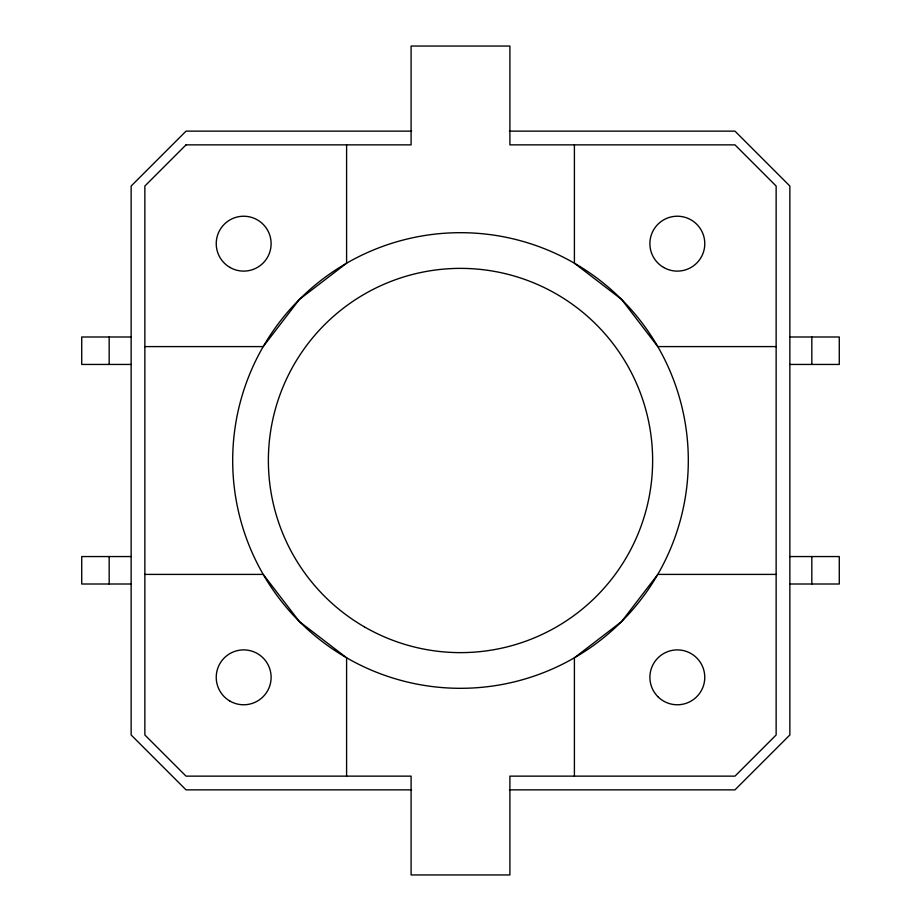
<?xml version="1.0" encoding="UTF-8"?>
<svg xmlns="http://www.w3.org/2000/svg" width="921" height="921" viewBox="0 0 921 921"><rect width="100%" height="100%" fill="white"/><g stroke="black" fill="none" stroke-linecap="round" stroke-linejoin="round"><path stroke-width="1.38" d="M411.641 131.139L186.03 131.139L131.139 186.03L131.139 734.97L186.03 789.861L411.641 789.861M509.359 131.139L734.97 131.139L789.861 186.03L789.861 734.97L734.97 789.861L509.359 789.861M131.139 336.994L81.727 336.994L81.727 364.44L131.139 364.44M789.861 336.994L839.273 336.994L839.273 364.44L789.861 364.44M144.862 346.595L263.21 346.595L299.417 299.417L346.595 263.21L346.595 144.862M776.138 346.595L657.79 346.595L621.583 299.417L574.405 263.21L574.405 144.862M131.139 556.56L81.727 556.56L81.727 584.006L131.139 584.006M789.861 556.56L839.273 556.56L839.273 584.006L789.861 584.006M144.862 574.405L263.21 574.405L299.417 621.583L346.595 657.79L346.595 776.138M776.138 574.405L657.79 574.405L621.583 621.583L574.405 657.79L574.405 776.138M811.827 336.994L811.827 364.44M811.827 556.56L811.827 584.006M109.173 336.994L109.173 364.44M109.173 556.56L109.173 584.006M186.03 144.862L144.862 186.03L144.862 734.97L186.03 776.138L411.1 776.138L411.1 874.95L509.9 874.95L509.9 776.138L734.97 776.138L776.138 734.97L776.138 186.03L734.97 144.862L509.9 144.862L509.9 46.05L411.1 46.05L411.1 144.862L186.03 144.862M364.44 626.89A192.132 192.132 0 0 0 652.632 460.5A192.132 192.132 0 0 0 364.44 294.11A192.132 192.132 0 0 0 364.44 626.89M346.595 657.79A227.809 227.809 0 0 0 688.309 460.5A227.809 227.809 0 0 0 346.595 263.21A227.809 227.809 0 0 0 346.595 657.79M229.951 701.1A27.446 27.446 0 0 0 271.119 677.326A27.446 27.446 0 0 0 229.951 653.565A27.446 27.446 0 0 0 229.951 701.1M229.951 267.435A27.446 27.446 0 0 0 271.119 243.674A27.446 27.446 0 0 0 229.951 219.9A27.446 27.446 0 0 0 229.951 267.435M663.604 267.435A27.446 27.446 0 0 0 704.784 243.674A27.446 27.446 0 0 0 663.604 219.9A27.446 27.446 0 0 0 663.604 267.435M657.928 696.737A27.446 27.446 0 0 0 703.84 684.43A27.446 27.446 0 0 0 670.223 650.825A27.446 27.446 0 0 0 657.928 696.737"/></g></svg>
